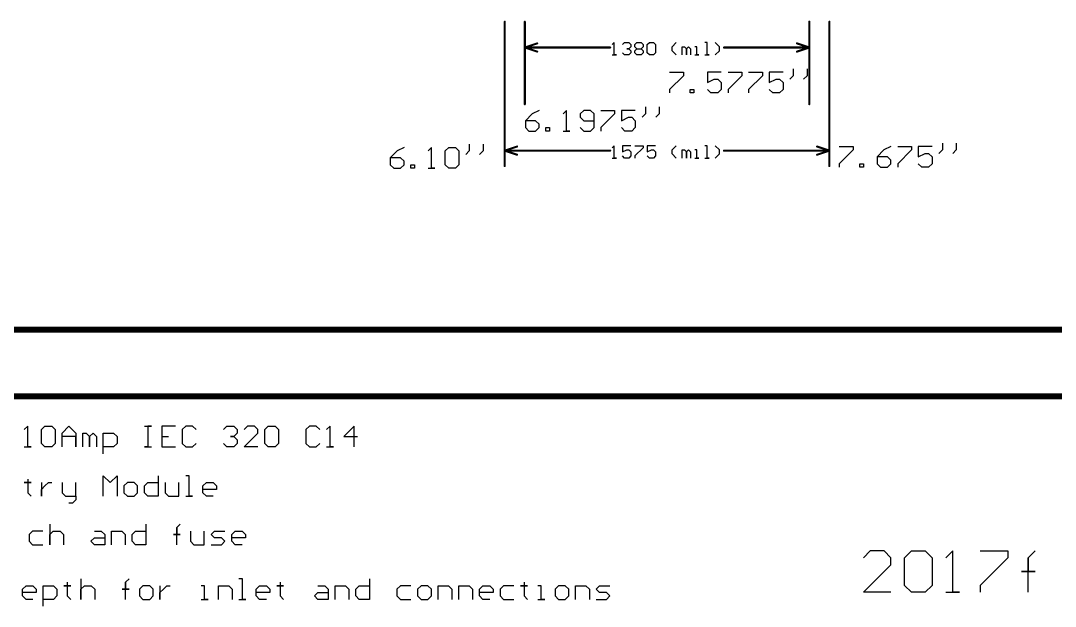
# Model space of a CAD drawing. Extents: x 0 to 21.5, y -4.9 to 8.
# Drawn here: x 5.75 to 10.77, y 0.98 to 3.82 of the extents above; entities that cross this region are included whole.
import ezdxf

# ---------------------------------------------------------------- set-up
doc = ezdxf.new("R2010")
doc.units = 0
doc.header["$MEASUREMENT"] = 0
doc.layers.add('MECHANICAL1', color=6, linetype='CONTINUOUS')
doc.layers.add('TOPOVERLAY', color=2, linetype='CONTINUOUS')

msp = doc.modelspace()

# ---------------------------------------------------------------- linework, layer by layer
at = {"layer": 'MECHANICAL1'}
for p, q in [((8.6316, 3.715), (8.6216, 3.705)), ((8.6316, 3.655), (8.6316, 3.715)), ((8.6716, 3.705), (8.6816, 3.715)), ((8.6816, 3.715), (8.7016, 3.715)), ((8.7016, 3.715), (8.7116, 3.705)), ((8.7315, 3.705), (8.7415, 3.715)), ((8.7415, 3.715), (8.7615, 3.715)), ((8.7615, 3.715), (8.7715, 3.705)), ((8.7915, 3.705), (8.8015, 3.715)), ((8.8015, 3.715), (8.8215, 3.715)), ((8.8215, 3.715), (8.8315, 3.705)), ((8.9115, 3.695), (8.9315, 3.715)), ((9.0814, 3.715), (9.0714, 3.715)), ((9.0814, 3.655), (9.0814, 3.715)), ((9.1414, 3.695), (9.1214, 3.715)), ((8.6816, 3.655), (8.6716, 3.665)), ((8.7016, 3.685), (8.6916, 3.685)), ((8.6916, 3.685), (8.7016, 3.685)), ((8.7116, 3.695), (8.7016, 3.685)), ((8.7016, 3.685), (8.7116, 3.675)), ((8.7116, 3.665), (8.7016, 3.655)), ((8.7116, 3.705), (8.7116, 3.695)), ((8.7116, 3.675), (8.7116, 3.665)), ((8.7315, 3.695), (8.7315, 3.705)), ((8.7415, 3.685), (8.7315, 3.695)), ((8.7315, 3.675), (8.7415, 3.685)), ((8.7315, 3.665), (8.7315, 3.675)), ((8.7415, 3.655), (8.7315, 3.665)), ((8.7415, 3.685), (8.7615, 3.685)), ((8.7715, 3.695), (8.7615, 3.685)), ((8.7615, 3.685), (8.7715, 3.675)), ((8.7715, 3.665), (8.7615, 3.655)), ((8.7715, 3.705), (8.7715, 3.695)), ((8.7715, 3.675), (8.7715, 3.665)), ((8.7915, 3.665), (8.7915, 3.705)), ((8.8015, 3.655), (8.7915, 3.665)), ((8.8315, 3.665), (8.8215, 3.655)), ((8.8315, 3.705), (8.8315, 3.665)), ((8.9115, 3.675), (8.9115, 3.695)), ((8.9315, 3.655), (8.9115, 3.675)), ((8.9615, 3.655), (8.9615, 3.695)), ((8.9615, 3.695), (8.9715, 3.695)), ((8.9715, 3.695), (8.9815, 3.685)), ((8.9815, 3.685), (8.9915, 3.695)), ((8.9815, 3.685), (8.9815, 3.655)), ((8.9815, 3.655), (8.9815, 3.685)), ((8.9915, 3.695), (9.0015, 3.685)), ((9.0015, 3.685), (9.0015, 3.655)), ((9.0315, 3.695), (9.0215, 3.695)), ((9.0315, 3.655), (9.0315, 3.695)), ((9.1214, 3.655), (9.1414, 3.675)), ((9.1414, 3.675), (9.1414, 3.695)), ((8.6216, 3.655), (8.6416, 3.655)), ((8.6416, 3.655), (8.6316, 3.655)), ((8.7016, 3.655), (8.6816, 3.655)), ((8.7615, 3.655), (8.7415, 3.655)), ((8.8215, 3.655), (8.8015, 3.655)), ((9.0215, 3.655), (9.0414, 3.655)), ((9.0414, 3.655), (9.0315, 3.655)), ((9.0714, 3.655), (9.0914, 3.655)), ((9.0914, 3.655), (9.0814, 3.655)), ((8.9, 3.571), (8.9666, 3.571)), ((8.9666, 3.571), (8.9666, 3.5543)), ((9.1499, 3.571), (9.0833, 3.571)), ((9.0833, 3.571), (9.0833, 3.521)), ((9.1832, 3.571), (9.2499, 3.571)), ((9.2499, 3.571), (9.2499, 3.5543)), ((9.2832, 3.571), (9.3499, 3.571)), ((9.3499, 3.571), (9.3499, 3.5543)), ((9.4498, 3.571), (9.3832, 3.571)), ((9.3832, 3.571), (9.3832, 3.521)), ((9.4998, 3.5876), (9.4998, 3.5543)), ((9.5665, 3.5876), (9.5665, 3.5543)), ((8.9666, 3.5543), (8.9, 3.4877)), ((9.0833, 3.521), (9.1166, 3.5376)), ((9.1166, 3.5376), (9.1333, 3.5376)), ((9.1333, 3.5376), (9.1499, 3.521)), ((9.1499, 3.521), (9.1499, 3.4877)), ((9.2499, 3.5543), (9.1832, 3.4877)), ((9.3499, 3.5543), (9.2832, 3.4877)), ((9.3832, 3.521), (9.4165, 3.5376)), ((9.4165, 3.5376), (9.4332, 3.5376)), ((9.4332, 3.5376), (9.4498, 3.521)), ((9.4498, 3.521), (9.4498, 3.4877)), ((9.4998, 3.5543), (9.4831, 3.5376)), ((9.5665, 3.5543), (9.5498, 3.5376)), ((8.9, 3.4877), (8.9, 3.471)), ((9, 3.471), (9, 3.4877)), ((9, 3.4877), (9.0166, 3.4877)), ((9.0166, 3.471), (9, 3.471)), ((9.0166, 3.4877), (9.0166, 3.471)), ((9.0999, 3.471), (9.0833, 3.4877)), ((9.1333, 3.471), (9.0999, 3.471)), ((9.1499, 3.4877), (9.1333, 3.471)), ((9.1832, 3.4877), (9.1832, 3.471)), ((9.2832, 3.4877), (9.2832, 3.471)), ((9.3998, 3.471), (9.3832, 3.4877)), ((9.4332, 3.471), (9.3998, 3.471)), ((9.4498, 3.4877), (9.4332, 3.471)), ((8.2333, 3.3693), (8.2, 3.336)), ((8.2666, 3.386), (8.2333, 3.3693)), ((8.3999, 3.386), (8.3833, 3.3693)), ((8.3999, 3.286), (8.3999, 3.386)), ((8.4832, 3.386), (8.4666, 3.3693)), ((8.4666, 3.3693), (8.4666, 3.3526)), ((8.5166, 3.386), (8.4832, 3.386)), ((8.5332, 3.3693), (8.5166, 3.386)), ((8.5332, 3.3027), (8.5332, 3.3693)), ((8.5665, 3.386), (8.6332, 3.386)), ((8.6332, 3.3693), (8.5665, 3.3027)), ((8.6332, 3.386), (8.6332, 3.3693)), ((8.7332, 3.386), (8.6665, 3.386)), ((8.6665, 3.386), (8.6665, 3.336)), ((8.7831, 3.3693), (8.7665, 3.3526)), ((8.7831, 3.4026), (8.7831, 3.3693)), ((8.8498, 3.3693), (8.8331, 3.3526)), ((8.8498, 3.4026), (8.8498, 3.3693)), ((8.2, 3.336), (8.2, 3.3027)), ((8.25, 3.336), (8.2, 3.336)), ((8.2666, 3.3193), (8.25, 3.336)), ((8.2666, 3.3027), (8.2666, 3.3193)), ((8.4666, 3.3526), (8.4832, 3.336)), ((8.4832, 3.336), (8.5332, 3.336)), ((8.6665, 3.336), (8.6998, 3.3526)), ((8.6998, 3.3526), (8.7165, 3.3526)), ((8.7165, 3.3526), (8.7332, 3.336)), ((8.7332, 3.336), (8.7332, 3.3027)), ((8.2, 3.3027), (8.2167, 3.286)), ((8.2167, 3.286), (8.25, 3.286)), ((8.25, 3.286), (8.2666, 3.3027)), ((8.3, 3.286), (8.3, 3.3027)), ((8.3, 3.3027), (8.3166, 3.3027)), ((8.3166, 3.286), (8.3, 3.286)), ((8.3166, 3.3027), (8.3166, 3.286)), ((8.3833, 3.286), (8.4166, 3.286)), ((8.4166, 3.286), (8.3999, 3.286)), ((8.4666, 3.3027), (8.4832, 3.286)), ((8.4832, 3.286), (8.5166, 3.286)), ((8.5166, 3.286), (8.5332, 3.3027)), ((8.5665, 3.3027), (8.5665, 3.286)), ((8.6832, 3.286), (8.6665, 3.3027)), ((8.7165, 3.286), (8.6832, 3.286)), ((8.7332, 3.3027), (8.7165, 3.286)), ((7.9282, 3.2226), (7.9282, 3.1893)), ((7.9949, 3.2226), (7.9949, 3.1893)), ((8.6316, 3.215), (8.6216, 3.205)), ((8.6316, 3.155), (8.6316, 3.215)), ((8.7116, 3.215), (8.6716, 3.215)), ((8.6716, 3.215), (8.6716, 3.185)), ((8.7315, 3.215), (8.7715, 3.215)), ((8.7715, 3.215), (8.7715, 3.205)), ((8.8315, 3.215), (8.7915, 3.215)), ((8.7915, 3.215), (8.7915, 3.185)), ((8.9115, 3.195), (8.9315, 3.215)), ((9.0814, 3.215), (9.0714, 3.215)), ((9.0814, 3.155), (9.0814, 3.215)), ((9.1414, 3.195), (9.1214, 3.215)), ((10.2228, 3.2276), (10.2228, 3.1943)), ((10.2895, 3.2276), (10.2895, 3.1943)), ((7.5783, 3.1893), (7.545, 3.156)), ((7.6116, 3.206), (7.5783, 3.1893)), ((7.7449, 3.206), (7.7283, 3.1893)), ((7.7449, 3.106), (7.7449, 3.206)), ((7.8116, 3.1893), (7.8282, 3.206)), ((7.8116, 3.1227), (7.8116, 3.1893)), ((7.8282, 3.206), (7.8616, 3.206)), ((7.8616, 3.206), (7.8782, 3.1893)), ((7.8782, 3.1893), (7.8782, 3.1227)), ((7.9282, 3.1893), (7.9115, 3.1726)), ((7.9949, 3.1893), (7.9782, 3.1726)), ((8.6716, 3.185), (8.6916, 3.195)), ((8.6816, 3.155), (8.6716, 3.165)), ((8.6916, 3.195), (8.7016, 3.195)), ((8.7016, 3.195), (8.7116, 3.185)), ((8.7116, 3.165), (8.7016, 3.155)), ((8.7116, 3.185), (8.7116, 3.165)), ((8.7715, 3.205), (8.7315, 3.165)), ((8.7315, 3.165), (8.7315, 3.155)), ((8.7915, 3.185), (8.8115, 3.195)), ((8.8015, 3.155), (8.7915, 3.165)), ((8.8115, 3.195), (8.8215, 3.195)), ((8.8215, 3.195), (8.8315, 3.185)), ((8.8315, 3.165), (8.8215, 3.155)), ((8.8315, 3.185), (8.8315, 3.165)), ((8.9115, 3.175), (8.9115, 3.195)), ((8.9315, 3.155), (8.9115, 3.175)), ((8.9615, 3.155), (8.9615, 3.195)), ((8.9615, 3.195), (8.9715, 3.195)), ((8.9715, 3.195), (8.9815, 3.185)), ((8.9815, 3.185), (8.9915, 3.195)), ((8.9815, 3.185), (8.9815, 3.155)), ((8.9815, 3.155), (8.9815, 3.185)), ((8.9915, 3.195), (9.0015, 3.185)), ((9.0015, 3.185), (9.0015, 3.155)), ((9.0315, 3.195), (9.0215, 3.195)), ((9.0315, 3.155), (9.0315, 3.195)), ((9.1214, 3.155), (9.1414, 3.175)), ((9.1414, 3.175), (9.1414, 3.195)), ((9.723, 3.211), (9.7896, 3.211)), ((9.7896, 3.1943), (9.723, 3.1277)), ((9.7896, 3.211), (9.7896, 3.1943)), ((9.9396, 3.1943), (9.9063, 3.161)), ((9.9729, 3.211), (9.9396, 3.1943)), ((10.0062, 3.211), (10.0729, 3.211)), ((10.0729, 3.1943), (10.0062, 3.1277)), ((10.0729, 3.211), (10.0729, 3.1943)), ((10.1729, 3.211), (10.1062, 3.211)), ((10.1062, 3.211), (10.1062, 3.161)), ((10.1062, 3.161), (10.1395, 3.1776)), ((10.1395, 3.1776), (10.1562, 3.1776)), ((10.1562, 3.1776), (10.1729, 3.161)), ((10.2228, 3.1943), (10.2062, 3.1776)), ((10.2895, 3.1943), (10.2728, 3.1776)), ((7.545, 3.156), (7.545, 3.1227)), ((7.595, 3.156), (7.545, 3.156)), ((7.545, 3.1227), (7.5617, 3.106)), ((7.6116, 3.1393), (7.595, 3.156)), ((7.595, 3.106), (7.6116, 3.1227)), ((7.6116, 3.1227), (7.6116, 3.1393)), ((7.645, 3.106), (7.645, 3.1227)), ((7.645, 3.1227), (7.6616, 3.1227)), ((7.6616, 3.1227), (7.6616, 3.106)), ((7.8282, 3.106), (7.8116, 3.1227)), ((7.8782, 3.1227), (7.8616, 3.106)), ((8.6216, 3.155), (8.6416, 3.155)), ((8.6416, 3.155), (8.6316, 3.155)), ((8.7016, 3.155), (8.6816, 3.155)), ((8.8215, 3.155), (8.8015, 3.155)), ((9.0215, 3.155), (9.0414, 3.155)), ((9.0414, 3.155), (9.0315, 3.155)), ((9.0714, 3.155), (9.0914, 3.155)), ((9.0914, 3.155), (9.0814, 3.155)), ((9.723, 3.1277), (9.723, 3.111)), ((9.823, 3.111), (9.823, 3.1277)), ((9.823, 3.1277), (9.8396, 3.1277)), ((9.8396, 3.1277), (9.8396, 3.111)), ((9.9063, 3.161), (9.9063, 3.1277)), ((9.9563, 3.161), (9.9063, 3.161)), ((9.9063, 3.1277), (9.9229, 3.111)), ((9.9729, 3.1443), (9.9563, 3.161)), ((9.9563, 3.111), (9.9729, 3.1277)), ((9.9729, 3.1277), (9.9729, 3.1443)), ((10.0062, 3.1277), (10.0062, 3.111)), ((10.1229, 3.111), (10.1062, 3.1277)), ((10.1729, 3.1277), (10.1562, 3.111)), ((10.1729, 3.161), (10.1729, 3.1277)), ((7.5617, 3.106), (7.595, 3.106)), ((7.6616, 3.106), (7.645, 3.106)), ((7.7283, 3.106), (7.7616, 3.106)), ((7.7616, 3.106), (7.7449, 3.106)), ((7.8616, 3.106), (7.8282, 3.106)), ((9.8396, 3.111), (9.823, 3.111)), ((9.9229, 3.111), (9.9563, 3.111)), ((10.1562, 3.111), (10.1229, 3.111))]:
    msp.add_line(p, q, dxfattribs=at)
for points, const_width in [([(8.1, 3.116), (8.1, 3.816)], 0.01), ([(8.1975, 3.416), (8.1975, 3.816)], 0.01), ([(9.5775, 3.416), (9.5775, 3.816)], 0.01), ([(9.675, 3.116), (9.675, 3.816)], 0.01), ([(8.1975, 3.691), (8.2575, 3.711)], 0.01), ([(9.5175, 3.711), (9.5775, 3.691)], 0.01), ([(8.1975, 3.681), (8.1975, 3.701)], 0.01), ([(8.1975, 3.691), (8.6116, 3.691)], 0.01), ([(8.1975, 3.691), (8.2575, 3.671)], 0.01), ([(9.1634, 3.691), (9.5775, 3.691)], 0.01), ([(9.5175, 3.671), (9.5775, 3.691)], 0.01), ([(9.5775, 3.681), (9.5775, 3.701)], 0.01), ([(8.1, 3.191), (8.16, 3.211)], 0.01), ([(9.615, 3.211), (9.675, 3.191)], 0.01), ([(8.1, 3.181), (8.1, 3.201)], 0.01), ([(8.1, 3.191), (8.6116, 3.191)], 0.01), ([(8.1, 3.191), (8.16, 3.171)], 0.01), ([(9.1634, 3.191), (9.675, 3.191)], 0.01), ([(9.615, 3.171), (9.675, 3.191)], 0.01), ([(9.675, 3.181), (9.675, 3.201)], 0.01), ([(2.12, 2.323), (18.61, 2.323)], 0.03), ([(2, 2), (18.73, 2)], 0.03)]:
    msp.add_lwpolyline(points, dxfattribs=dict(at, const_width=const_width))
at = {"layer": 'MECHANICAL1', "const_width": 0.005}
for points in [[(8.0975, 3.816, 1), (8.1025, 3.816, 1)], [(8.195, 3.816, 1), (8.2, 3.816, 1)], [(9.575, 3.816, 1), (9.58, 3.816, 1)], [(9.6725, 3.816, 1), (9.6775, 3.816, 1)], [(8.255, 3.711, 1), (8.26, 3.711, 1)], [(9.515, 3.711, 1), (9.52, 3.711, 1)], [(8.195, 3.701, 1), (8.2, 3.701, 1)], [(8.195, 3.691, 1), (8.2, 3.691, 1)], [(8.195, 3.691, 1), (8.2, 3.691, 1)], [(8.195, 3.691, 1), (8.2, 3.691, 1)], [(8.195, 3.681, 1), (8.2, 3.681, 1)], [(8.255, 3.671, 1), (8.26, 3.671, 1)], [(8.6091, 3.691, 1), (8.6141, 3.691, 1)], [(9.1609, 3.691, 1), (9.1659, 3.691, 1)], [(9.515, 3.671, 1), (9.52, 3.671, 1)], [(9.575, 3.701, 1), (9.58, 3.701, 1)], [(9.575, 3.691, 1), (9.58, 3.691, 1)], [(9.575, 3.691, 1), (9.58, 3.691, 1)], [(9.575, 3.691, 1), (9.58, 3.691, 1)], [(9.575, 3.681, 1), (9.58, 3.681, 1)], [(8.195, 3.416, 1), (8.2, 3.416, 1)], [(9.575, 3.416, 1), (9.58, 3.416, 1)], [(8.1575, 3.211, 1), (8.1625, 3.211, 1)], [(9.6125, 3.211, 1), (9.6175, 3.211, 1)], [(8.0975, 3.201, 1), (8.1025, 3.201, 1)], [(8.0975, 3.191, 1), (8.1025, 3.191, 1)], [(8.0975, 3.191, 1), (8.1025, 3.191, 1)], [(8.0975, 3.191, 1), (8.1025, 3.191, 1)], [(8.0975, 3.181, 1), (8.1025, 3.181, 1)], [(8.1575, 3.171, 1), (8.1625, 3.171, 1)], [(8.6091, 3.191, 1), (8.6141, 3.191, 1)], [(9.1609, 3.191, 1), (9.1659, 3.191, 1)], [(9.6125, 3.171, 1), (9.6175, 3.171, 1)], [(9.6725, 3.201, 1), (9.6775, 3.201, 1)], [(9.6725, 3.191, 1), (9.6775, 3.191, 1)], [(9.6725, 3.191, 1), (9.6775, 3.191, 1)], [(9.6725, 3.191, 1), (9.6775, 3.191, 1)], [(9.6725, 3.181, 1), (9.6775, 3.181, 1)], [(8.0975, 3.116, 1), (8.1025, 3.116, 1)], [(9.6725, 3.116, 1), (9.6775, 3.116, 1)]]:
    msp.add_lwpolyline(points, format="xyb", close=True, dxfattribs=at)
at = {"layer": 'TOPOVERLAY'}
for p, q in [((5.7864, 1.855), (5.7697, 1.8383)), ((5.7864, 1.755), (5.7864, 1.855)), ((5.853, 1.8383), (5.8697, 1.855)), ((5.853, 1.7717), (5.853, 1.8383)), ((5.8697, 1.855), (5.903, 1.855)), ((5.903, 1.855), (5.9197, 1.8383)), ((5.9197, 1.8383), (5.9197, 1.7717)), ((5.953, 1.8216), (5.9863, 1.855)), ((5.953, 1.755), (5.953, 1.8216)), ((5.9863, 1.855), (6.0197, 1.8216)), ((6.0197, 1.8216), (6.0197, 1.755)), ((6.053, 1.755), (6.053, 1.8216)), ((6.053, 1.8216), (6.0696, 1.8216)), ((6.0696, 1.8216), (6.0863, 1.805)), ((6.0863, 1.805), (6.103, 1.8216)), ((6.103, 1.8216), (6.1196, 1.805)), ((6.153, 1.7217), (6.153, 1.8216)), ((6.153, 1.8216), (6.2029, 1.8216)), ((6.2029, 1.8216), (6.2196, 1.805)), ((6.3529, 1.855), (6.3862, 1.855)), ((6.3862, 1.855), (6.3695, 1.855)), ((6.3695, 1.855), (6.3695, 1.755)), ((6.5028, 1.855), (6.4362, 1.855)), ((6.4362, 1.855), (6.4362, 1.755)), ((6.5528, 1.855), (6.5362, 1.8383)), ((6.5362, 1.8383), (6.5362, 1.7717)), ((6.5861, 1.855), (6.5528, 1.855)), ((6.6028, 1.8383), (6.5861, 1.855)), ((6.7361, 1.8383), (6.7528, 1.855)), ((6.7528, 1.855), (6.7861, 1.855)), ((6.7861, 1.855), (6.8027, 1.8383)), ((6.8027, 1.8216), (6.7861, 1.805)), ((6.8027, 1.8383), (6.8027, 1.8216)), ((6.8527, 1.855), (6.8361, 1.8383)), ((6.8361, 1.755), (6.9027, 1.8216)), ((6.886, 1.855), (6.8527, 1.855)), ((6.9027, 1.8383), (6.886, 1.855)), ((6.9027, 1.8216), (6.9027, 1.8383)), ((6.936, 1.8383), (6.9527, 1.855)), ((6.936, 1.7717), (6.936, 1.8383)), ((6.9527, 1.855), (6.986, 1.855)), ((6.986, 1.855), (7.0027, 1.8383)), ((7.0027, 1.8383), (7.0027, 1.7717)), ((7.1526, 1.855), (7.136, 1.8383)), ((7.136, 1.8383), (7.136, 1.7717)), ((7.186, 1.855), (7.1526, 1.855)), ((7.2026, 1.8383), (7.186, 1.855)), ((7.2526, 1.855), (7.2359, 1.8383)), ((7.2526, 1.755), (7.2526, 1.855)), ((7.3692, 1.855), (7.3192, 1.805)), ((7.3692, 1.755), (7.3692, 1.855)), ((5.8697, 1.755), (5.853, 1.7717)), ((5.9197, 1.7717), (5.903, 1.755)), ((6.0197, 1.805), (5.953, 1.805)), ((6.0197, 1.755), (6.0197, 1.805)), ((6.0863, 1.805), (6.0863, 1.755)), ((6.0863, 1.755), (6.0863, 1.805)), ((6.1196, 1.805), (6.1196, 1.755)), ((6.2196, 1.7717), (6.2029, 1.755)), ((6.2196, 1.805), (6.2196, 1.7717)), ((6.4362, 1.805), (6.4695, 1.805)), ((6.5362, 1.7717), (6.5528, 1.755)), ((6.5861, 1.755), (6.6028, 1.7717)), ((6.7528, 1.755), (6.7361, 1.7717)), ((6.7861, 1.805), (6.7694, 1.805)), ((6.7694, 1.805), (6.7861, 1.805)), ((6.7861, 1.805), (6.8027, 1.7883)), ((6.8027, 1.7717), (6.7861, 1.755)), ((6.8027, 1.7883), (6.8027, 1.7717)), ((6.9527, 1.755), (6.936, 1.7717)), ((7.0027, 1.7717), (6.986, 1.755)), ((7.136, 1.7717), (7.1526, 1.755)), ((7.186, 1.755), (7.2026, 1.7717)), ((7.3192, 1.805), (7.3859, 1.805)), ((5.7697, 1.755), (5.8031, 1.755)), ((5.8031, 1.755), (5.7864, 1.755)), ((5.903, 1.755), (5.8697, 1.755)), ((6.2029, 1.755), (6.153, 1.755)), ((6.3695, 1.755), (6.3529, 1.755)), ((6.3529, 1.755), (6.3862, 1.755)), ((6.4362, 1.755), (6.5028, 1.755)), ((6.5528, 1.755), (6.5861, 1.755)), ((6.7861, 1.755), (6.7528, 1.755)), ((6.9027, 1.755), (6.8361, 1.755)), ((6.986, 1.755), (6.9527, 1.755)), ((7.1526, 1.755), (7.186, 1.755)), ((7.2359, 1.755), (7.2693, 1.755)), ((7.2693, 1.755), (7.2526, 1.755)), ((6.153, 1.515), (6.153, 1.615)), ((6.153, 1.615), (6.1863, 1.5816)), ((6.1863, 1.5816), (6.2196, 1.615)), ((6.2196, 1.615), (6.2196, 1.515)), ((6.4195, 1.615), (6.4195, 1.515)), ((6.5695, 1.615), (6.5528, 1.615)), ((6.5695, 1.515), (6.5695, 1.615)), ((5.7864, 1.5816), (5.7697, 1.5816)), ((5.7697, 1.5816), (5.8031, 1.5816)), ((5.7864, 1.5983), (5.7864, 1.5816)), ((5.8031, 1.5816), (5.7864, 1.5816)), ((5.7864, 1.5816), (5.7864, 1.5317)), ((5.853, 1.5816), (5.853, 1.515)), ((5.853, 1.5483), (5.8697, 1.565)), ((5.8697, 1.565), (5.8864, 1.5816)), ((5.8864, 1.5816), (5.903, 1.5816)), ((5.953, 1.5816), (5.953, 1.5317)), ((6.0197, 1.515), (6.0197, 1.5816)), ((6.2696, 1.5816), (6.2529, 1.565)), ((6.2529, 1.565), (6.2529, 1.5317)), ((6.3029, 1.5816), (6.2696, 1.5816)), ((6.3196, 1.565), (6.3029, 1.5816)), ((6.3196, 1.5317), (6.3196, 1.565)), ((6.3529, 1.565), (6.3695, 1.5816)), ((6.3529, 1.5317), (6.3529, 1.565)), ((6.3695, 1.5816), (6.4195, 1.5816)), ((6.4529, 1.5816), (6.4529, 1.5317)), ((6.5195, 1.515), (6.5195, 1.5816)), ((6.6361, 1.565), (6.6528, 1.5816)), ((6.6361, 1.5317), (6.6361, 1.565)), ((6.6528, 1.5816), (6.6861, 1.5816)), ((6.6861, 1.5816), (6.7028, 1.565)), ((6.7028, 1.565), (6.7028, 1.5483)), ((5.7864, 1.5317), (5.8031, 1.515)), ((5.853, 1.515), (5.853, 1.5483)), ((5.953, 1.5317), (5.9697, 1.515)), ((5.9697, 1.515), (6.0197, 1.515)), ((6.0197, 1.515), (6.0197, 1.4983)), ((6.2529, 1.5317), (6.2696, 1.515)), ((6.2696, 1.515), (6.3029, 1.515)), ((6.3029, 1.515), (6.3196, 1.5317)), ((6.3695, 1.515), (6.3529, 1.5317)), ((6.4195, 1.515), (6.3695, 1.515)), ((6.4529, 1.5317), (6.4695, 1.515)), ((6.4695, 1.515), (6.5195, 1.515)), ((6.5528, 1.515), (6.5861, 1.515)), ((6.5861, 1.515), (6.5695, 1.515)), ((6.7028, 1.5483), (6.6361, 1.5483)), ((6.6528, 1.515), (6.6361, 1.5317)), ((6.6861, 1.515), (6.6528, 1.515)), ((6.003, 1.4817), (5.9863, 1.4817)), ((6.0197, 1.4983), (6.003, 1.4817)), ((5.893, 1.38), (5.893, 1.28)), ((6.3595, 1.38), (6.3595, 1.28)), ((6.5095, 1.3633), (6.5262, 1.38)), ((6.5095, 1.28), (6.5095, 1.3633)), ((6.5095, 1.3633), (6.5095, 1.33)), ((6.5095, 1.33), (6.5095, 1.3633)), ((5.8097, 1.3466), (5.7931, 1.33)), ((5.7931, 1.33), (5.7931, 1.2967)), ((5.8597, 1.3466), (5.8097, 1.3466)), ((5.893, 1.33), (5.9097, 1.3466)), ((5.893, 1.28), (5.893, 1.33)), ((5.9097, 1.3466), (5.943, 1.3466)), ((5.943, 1.3466), (5.9597, 1.33)), ((5.9597, 1.33), (5.9597, 1.28)), ((6.093, 1.2967), (6.1096, 1.3133)), ((6.1096, 1.3466), (6.143, 1.3466)), ((6.1096, 1.3133), (6.1596, 1.3133)), ((6.143, 1.3466), (6.1596, 1.33)), ((6.1596, 1.33), (6.1596, 1.28)), ((6.1929, 1.28), (6.1929, 1.3466)), ((6.1929, 1.3466), (6.2429, 1.3466)), ((6.2429, 1.3466), (6.2596, 1.33)), ((6.2596, 1.33), (6.2596, 1.28)), ((6.2929, 1.33), (6.3096, 1.3466)), ((6.2929, 1.2967), (6.2929, 1.33)), ((6.3096, 1.3466), (6.3595, 1.3466)), ((6.5095, 1.33), (6.4928, 1.33)), ((6.4928, 1.33), (6.5262, 1.33)), ((6.5262, 1.33), (6.5095, 1.33)), ((6.5761, 1.3466), (6.5761, 1.2967)), ((6.6428, 1.28), (6.6428, 1.3466)), ((6.6761, 1.33), (6.6928, 1.3466)), ((6.6928, 1.3133), (6.6761, 1.33)), ((6.6928, 1.3466), (6.7428, 1.3466)), ((6.7261, 1.3133), (6.6928, 1.3133)), ((6.7428, 1.2967), (6.7261, 1.3133)), ((6.7761, 1.33), (6.7927, 1.3466)), ((6.7761, 1.2967), (6.7761, 1.33)), ((6.8427, 1.3133), (6.7761, 1.3133)), ((6.7927, 1.3466), (6.8261, 1.3466)), ((6.8261, 1.3466), (6.8427, 1.33)), ((6.8427, 1.33), (6.8427, 1.3133)), ((5.7931, 1.2967), (5.8097, 1.28)), ((5.8097, 1.28), (5.8597, 1.28)), ((6.1096, 1.28), (6.093, 1.2967)), ((6.1596, 1.28), (6.1096, 1.28)), ((6.3096, 1.28), (6.2929, 1.2967)), ((6.3595, 1.28), (6.3096, 1.28)), ((6.5761, 1.2967), (6.5928, 1.28)), ((6.5928, 1.28), (6.6428, 1.28)), ((6.6761, 1.28), (6.7261, 1.28)), ((6.7261, 1.28), (6.7428, 1.2967)), ((6.7927, 1.28), (6.7761, 1.2967)), ((6.8261, 1.28), (6.7927, 1.28)), ((9.8733, 1.2499), (9.84, 1.2166)), ((9.94, 1.2499), (9.8733, 1.2499)), ((9.9733, 1.2166), (9.94, 1.2499)), ((9.9733, 1.1833), (9.9733, 1.2166)), ((10.0399, 1.2166), (10.0733, 1.2499)), ((10.0399, 1.0833), (10.0399, 1.2166)), ((10.0733, 1.2499), (10.1399, 1.2499)), ((10.1399, 1.2499), (10.1732, 1.2166)), ((10.1732, 1.2166), (10.1732, 1.0833)), ((10.2732, 1.2499), (10.2399, 1.2166)), ((10.2732, 1.05), (10.2732, 1.2499)), ((10.4065, 1.2499), (10.5398, 1.2499)), ((10.5398, 1.2166), (10.4065, 1.0833)), ((10.5398, 1.2499), (10.5398, 1.2166)), ((10.6397, 1.2166), (10.6731, 1.2499)), ((10.6397, 1.05), (10.6397, 1.2166)), ((10.6397, 1.2166), (10.6397, 1.15)), ((10.6397, 1.15), (10.6397, 1.2166)), ((9.84, 1.05), (9.9733, 1.1833)), ((6.0446, 1.115), (6.0446, 1.015)), ((6.2612, 1.0983), (6.2779, 1.115)), ((6.8277, 1.115), (6.8111, 1.115)), ((6.8277, 1.015), (6.8277, 1.115)), ((7.4442, 1.115), (7.4442, 1.015)), ((10.6397, 1.15), (10.6064, 1.15)), ((10.6064, 1.15), (10.6731, 1.15)), ((10.6731, 1.15), (10.6397, 1.15)), ((5.7614, 1.065), (5.7781, 1.0816)), ((5.7614, 1.0317), (5.7614, 1.065)), ((5.7781, 1.0816), (5.8114, 1.0816)), ((5.8114, 1.0816), (5.828, 1.065)), ((5.828, 1.065), (5.828, 1.0483)), ((5.8614, 0.9817), (5.8614, 1.0816)), ((5.8614, 1.0816), (5.9114, 1.0816)), ((5.9114, 1.0816), (5.928, 1.065)), ((5.928, 1.065), (5.928, 1.0317)), ((5.978, 1.0816), (5.9613, 1.0816)), ((5.9613, 1.0816), (5.9947, 1.0816)), ((5.978, 1.0983), (5.978, 1.0816)), ((5.9947, 1.0816), (5.978, 1.0816)), ((5.978, 1.0816), (5.978, 1.0317)), ((6.0446, 1.065), (6.0613, 1.0816)), ((6.0446, 1.015), (6.0446, 1.065)), ((6.0613, 1.0816), (6.0946, 1.0816)), ((6.0946, 1.0816), (6.1113, 1.065)), ((6.1113, 1.065), (6.1113, 1.015)), ((6.2612, 1.065), (6.2446, 1.065)), ((6.2446, 1.065), (6.2779, 1.065)), ((6.2612, 1.015), (6.2612, 1.0983)), ((6.2612, 1.0983), (6.2612, 1.065)), ((6.2612, 1.065), (6.2612, 1.0983)), ((6.2779, 1.065), (6.2612, 1.065)), ((6.3445, 1.0816), (6.3279, 1.065)), ((6.3279, 1.065), (6.3279, 1.0317)), ((6.3779, 1.0816), (6.3445, 1.0816)), ((6.3945, 1.065), (6.3779, 1.0816)), ((6.3945, 1.0317), (6.3945, 1.065)), ((6.4279, 1.0816), (6.4279, 1.015)), ((6.4279, 1.0483), (6.4445, 1.065)), ((6.4445, 1.065), (6.4612, 1.0816)), ((6.4612, 1.0816), (6.4778, 1.0816)), ((6.6445, 1.0816), (6.6278, 1.0816)), ((6.6445, 1.015), (6.6445, 1.0816)), ((6.7111, 1.015), (6.7111, 1.0816)), ((6.7111, 1.0816), (6.7611, 1.0816)), ((6.7611, 1.0816), (6.7777, 1.065)), ((6.7777, 1.065), (6.7777, 1.015)), ((6.8944, 1.065), (6.911, 1.0816)), ((6.8944, 1.0317), (6.8944, 1.065)), ((6.911, 1.0816), (6.9444, 1.0816)), ((6.9444, 1.0816), (6.961, 1.065)), ((6.961, 1.065), (6.961, 1.0483)), ((7.011, 1.0816), (6.9943, 1.0816)), ((6.9943, 1.0816), (7.0277, 1.0816)), ((7.011, 1.0983), (7.011, 1.0816)), ((7.0277, 1.0816), (7.011, 1.0816)), ((7.011, 1.0816), (7.011, 1.0317)), ((7.1943, 1.0816), (7.2276, 1.0816)), ((7.2276, 1.0816), (7.2443, 1.065)), ((7.2443, 1.065), (7.2443, 1.015)), ((7.2776, 1.015), (7.2776, 1.0816)), ((7.2776, 1.0816), (7.3276, 1.0816)), ((7.3276, 1.0816), (7.3442, 1.065)), ((7.3442, 1.065), (7.3442, 1.015)), ((7.3775, 1.065), (7.3942, 1.0816)), ((7.3775, 1.0317), (7.3775, 1.065)), ((7.3942, 1.0816), (7.4442, 1.0816)), ((7.5941, 1.0816), (7.5775, 1.065)), ((7.5775, 1.065), (7.5775, 1.0317)), ((7.6441, 1.0816), (7.5941, 1.0816)), ((7.6941, 1.0816), (7.6775, 1.065)), ((7.6775, 1.065), (7.6775, 1.0317)), ((7.7274, 1.0816), (7.6941, 1.0816)), ((7.7441, 1.065), (7.7274, 1.0816)), ((7.7441, 1.0317), (7.7441, 1.065)), ((7.7774, 1.015), (7.7774, 1.0816)), ((7.7774, 1.0816), (7.8274, 1.0816)), ((7.8274, 1.0816), (7.8441, 1.065)), ((7.8441, 1.065), (7.8441, 1.015)), ((7.8774, 1.015), (7.8774, 1.0816)), ((7.8774, 1.0816), (7.9274, 1.0816)), ((7.9274, 1.0816), (7.944, 1.065)), ((7.944, 1.065), (7.944, 1.015)), ((7.9774, 1.065), (7.994, 1.0816)), ((7.9774, 1.0317), (7.9774, 1.065)), ((7.994, 1.0816), (8.0273, 1.0816)), ((8.0273, 1.0816), (8.044, 1.065)), ((8.044, 1.065), (8.044, 1.0483)), ((8.094, 1.0816), (8.0773, 1.065)), ((8.0773, 1.065), (8.0773, 1.0317)), ((8.144, 1.0816), (8.094, 1.0816)), ((8.194, 1.0816), (8.1773, 1.0816)), ((8.1773, 1.0816), (8.2106, 1.0816)), ((8.194, 1.0983), (8.194, 1.0816)), ((8.2106, 1.0816), (8.194, 1.0816)), ((8.194, 1.0816), (8.194, 1.0317)), ((8.2773, 1.0816), (8.2606, 1.0816)), ((8.2773, 1.015), (8.2773, 1.0816)), ((8.3606, 1.0816), (8.3439, 1.065)), ((8.3439, 1.065), (8.3439, 1.0317)), ((8.3939, 1.0816), (8.3606, 1.0816)), ((8.4105, 1.065), (8.3939, 1.0816)), ((8.4105, 1.0317), (8.4105, 1.065)), ((8.4439, 1.015), (8.4439, 1.0816)), ((8.4439, 1.0816), (8.4939, 1.0816)), ((8.4939, 1.0816), (8.5105, 1.065)), ((8.5105, 1.065), (8.5105, 1.015)), ((8.5438, 1.065), (8.5605, 1.0816)), ((8.5605, 1.0483), (8.5438, 1.065)), ((8.5605, 1.0816), (8.6105, 1.0816)), ((10.0733, 1.05), (10.0399, 1.0833)), ((10.1732, 1.0833), (10.1399, 1.05)), ((10.4065, 1.0833), (10.4065, 1.05)), ((5.828, 1.0483), (5.7614, 1.0483)), ((5.7781, 1.015), (5.7614, 1.0317)), ((5.8114, 1.015), (5.7781, 1.015)), ((5.9114, 1.015), (5.8614, 1.015)), ((5.928, 1.0317), (5.9114, 1.015)), ((5.978, 1.0317), (5.9947, 1.015)), ((6.3279, 1.0317), (6.3445, 1.015)), ((6.3445, 1.015), (6.3779, 1.015)), ((6.3779, 1.015), (6.3945, 1.0317)), ((6.4279, 1.015), (6.4279, 1.0483)), ((6.6278, 1.015), (6.6611, 1.015)), ((6.6611, 1.015), (6.6445, 1.015)), ((6.8111, 1.015), (6.8444, 1.015)), ((6.8444, 1.015), (6.8277, 1.015)), ((6.961, 1.0483), (6.8944, 1.0483)), ((6.911, 1.015), (6.8944, 1.0317)), ((6.9444, 1.015), (6.911, 1.015)), ((7.011, 1.0317), (7.0277, 1.015)), ((7.1776, 1.0317), (7.1943, 1.0483)), ((7.1943, 1.015), (7.1776, 1.0317)), ((7.1943, 1.0483), (7.2443, 1.0483)), ((7.2443, 1.015), (7.1943, 1.015)), ((7.3942, 1.015), (7.3775, 1.0317)), ((7.4442, 1.015), (7.3942, 1.015)), ((7.5775, 1.0317), (7.5941, 1.015)), ((7.5941, 1.015), (7.6441, 1.015)), ((7.6775, 1.0317), (7.6941, 1.015)), ((7.6941, 1.015), (7.7274, 1.015)), ((7.7274, 1.015), (7.7441, 1.0317)), ((8.044, 1.0483), (7.9774, 1.0483)), ((7.994, 1.015), (7.9774, 1.0317)), ((8.0273, 1.015), (7.994, 1.015)), ((8.0773, 1.0317), (8.094, 1.015)), ((8.094, 1.015), (8.144, 1.015)), ((8.194, 1.0317), (8.2106, 1.015)), ((8.2606, 1.015), (8.2939, 1.015)), ((8.2939, 1.015), (8.2773, 1.015)), ((8.3439, 1.0317), (8.3606, 1.015)), ((8.3606, 1.015), (8.3939, 1.015)), ((8.3939, 1.015), (8.4105, 1.0317)), ((8.5438, 1.015), (8.5938, 1.015)), ((8.5938, 1.0483), (8.5605, 1.0483)), ((8.6105, 1.0317), (8.5938, 1.0483)), ((8.5938, 1.015), (8.6105, 1.0317)), ((9.9733, 1.05), (9.84, 1.05)), ((10.1399, 1.05), (10.0733, 1.05)), ((10.2399, 1.05), (10.3065, 1.05)), ((10.3065, 1.05), (10.2732, 1.05))]:
    msp.add_line(p, q, dxfattribs=at)

doc.saveas('drawing.dxf')
